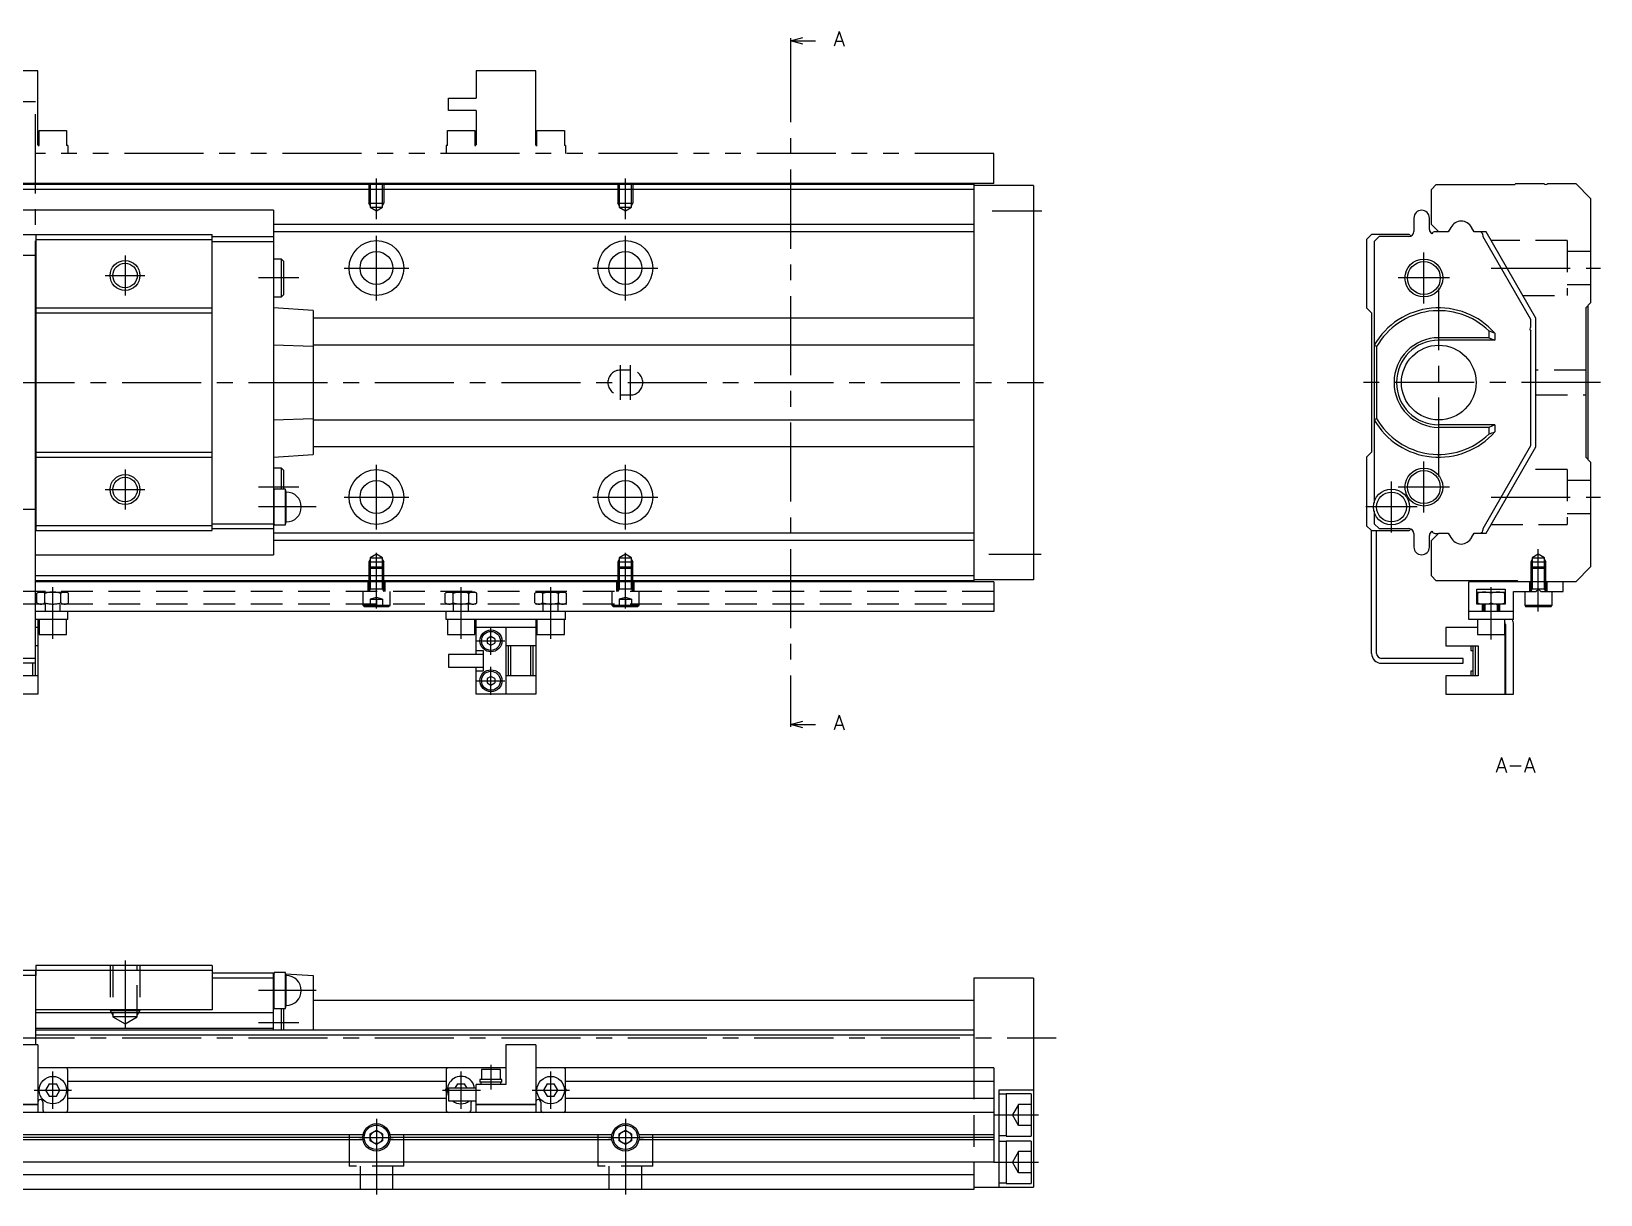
# Model space of a CAD drawing. Extents: x -4 to 699, y -8 to 243.
# Drawn here: x 384 to 699.2, y 9 to 242.7 of the extents above; entities that cross this region are included whole.
import ezdxf

# ---------------------------------------------------------------- set-up
doc = ezdxf.new("R2010")
doc.units = 0
doc.header["$LTSCALE"] = 0.5
for name, pattern in [('CENTER', [50.8, 31.75, -6.35, 6.35, -6.35]), ('DASHED', [19.05, 12.7, -6.35]), ('PHANTOM', [63.5, 31.75, -6.35, 6.35, -6.35, 6.35, -6.35])]:
    doc.linetypes.add(name, pattern=pattern)
for name, color, linetype in [('MSM_CENTER', 1, 'CENTER'), ('MSM_CONTINUOUS', 7, 'CONTINUOUS'), ('MSM_DASHED', 4, 'DASHED'), ('MSM_IMAGINARY', 6, 'PHANTOM'), ('MSM_NARROW', 5, 'CONTINUOUS'), ('MSM_PART_NUMBER', 7, 'CONTINUOUS')]:
    doc.layers.add(name, color=color, linetype=linetype)
doc.styles.get("Standard").update_dxf_attribs({"font": 'txt.shx', "height": 3, "bigfont": 'bigfont.shx'})

msp = doc.modelspace()

# ---------------------------------------------------------------- linework, layer by layer
at = {"layer": 'MSM_CENTER'}
for p, q in [((536.46, 240.28), (536.46, 103.96)), ((453.3, 204.91), (453.3, 213.12)), ((503.3, 204.91), (503.3, 213.12)), ((576.98, 206.62), (586.92, 206.62)), ((453.3, 188.62), (453.3, 201.62)), ((503.3, 188.62), (503.3, 201.62)), ((402.8, 197.62), (402.8, 189.62)), ((663.69, 188), (663.69, 198.25)), ((398.8, 193.62), (406.8, 193.62)), ((437.7, 193.12), (429.6, 193.12)), ((446.8, 195.12), (459.8, 195.12)), ((496.8, 195.12), (509.8, 195.12)), ((668.82, 193.12), (658.56, 193.12)), ((677.22, 195.12), (699.19, 195.12)), ((666.69, 153.22), (666.69, 191.02)), ((502.3, 168.62), (502.3, 175.62)), ((504.3, 168.62), (504.3, 175.62)), ((-4.2, 172.12), (587.3, 172.12)), ((699.19, 172.12), (651.19, 172.12)), ((402.8, 154.62), (402.8, 146.62)), ((453.3, 142.62), (453.3, 155.62)), ((503.3, 142.62), (503.3, 155.62)), ((663.69, 146), (663.69, 156.25)), ((657.19, 142), (657.19, 152.25)), ((398.8, 150.62), (406.8, 150.62)), ((437.7, 151.12), (429.6, 151.12)), ((446.8, 149.12), (459.8, 149.12)), ((496.8, 149.12), (509.8, 149.12)), ((668.82, 151.12), (658.56, 151.12)), ((677.22, 149.12), (699.19, 149.12)), ((441.2, 147.12), (429.6, 147.12)), ((662.32, 147.12), (652.06, 147.12)), ((453.3, 126.72), (453.3, 137.91)), ((503.3, 126.72), (503.3, 137.91)), ((576.3, 137.62), (586.8, 137.62)), ((686.68, 126.12), (686.68, 138.63)), ((388.3, 120.62), (388.3, 131.02)), ((470.3, 120.62), (470.3, 131.02)), ((488.3, 120.62), (488.3, 131.02)), ((677.19, 120.52), (677.19, 131.02)), ((476.3, 117.41), (476.3, 123.03)), ((473.49, 120.22), (479.11, 120.22)), ((476.3, 109.41), (476.3, 115.03)), ((473.49, 112.22), (479.11, 112.22)), ((402.8, 56), (402.8, 42.3)), ((441.2, 50), (429.6, 50)), ((437.7, 43.5), (429.6, 43.5)), ((-4.2, 40.5), (589.85, 40.5)), ((476.3, 35.1), (476.3, 30.1)), ((388.3, 26.25), (388.3, 33.75)), ((470.3, 26.25), (470.3, 33.75)), ((488.3, 26.25), (488.3, 33.75)), ((384.55, 30), (392.05, 30)), ((466.55, 30), (474.19, 30)), ((484.55, 30), (492.05, 30)), ((453.3, 24.25), (453.3, 9)), ((503.3, 24.25), (503.3, 9)), ((577.3, 25), (586.3, 25)), ((449.92, 20.5), (456.68, 20.5)), ((499.92, 20.5), (506.93, 20.5)), ((577.3, 15.5), (586.3, 15.5))]:
    msp.add_line(p, q, dxfattribs=at)
at = {"layer": 'MSM_CONTINUOUS'}
for p, q in [((536.46, 240.78), (538.96, 241.45)), ((536.46, 241.28), (536.46, 240.28)), ((536.46, 240.78), (541.46, 240.78)), ((538.96, 240.11), (536.46, 240.78)), ((573.3, 212.12), (183.3, 212.12)), ((573.3, 211.92), (183.3, 211.92)), ((573.3, 212.12), (573.3, 132.12)), ((585.3, 211.72), (573.3, 211.72)), ((585.3, 211.72), (585.3, 132.52)), ((665.19, 210.92), (666.19, 211.92)), ((666.19, 211.92), (681.99, 211.92)), ((681.99, 211.92), (682.19, 212.12)), ((682.19, 212.12), (687.79, 212.12)), ((688.59, 212.12), (694.19, 212.12)), ((694.19, 212.12), (697.19, 209.12)), ((573.3, 210.92), (183.3, 210.92)), ((665.19, 203.87), (665.19, 210.92)), ((697.19, 209.12), (697.19, 188.12)), ((432.6, 206.72), (327, 206.72)), ((432.6, 206.72), (432.6, 137.52)), ((661.69, 205.17), (661.69, 202.47)), ((664.79, 202.87), (664.79, 205.17)), ((339.3, 201.88), (420.3, 201.88)), ((384.9, 201.88), (384.9, 142.38)), ((420.3, 142.38), (420.3, 201.88)), ((573.3, 203.87), (432.6, 203.87)), ((573.3, 202.37), (432.6, 202.37)), ((653.19, 201.87), (652.19, 200.87)), ((660.57, 201.87), (653.19, 201.87)), ((666.69, 202.37), (665.19, 203.87)), ((666.64, 202.42), (665.99, 202.42)), ((668.58, 202.37), (666.69, 202.37)), ((669.09, 203.27), (668.58, 202.37)), ((673.8, 202.37), (673.29, 203.27)), ((676.19, 202.37), (673.8, 202.37)), ((686.19, 185.05), (676.19, 202.37)), ((384.9, 200.88), (420.3, 200.88)), ((420.3, 201.47), (432.6, 201.47)), ((420.3, 200.47), (432.6, 200.47)), ((652.19, 200.87), (652.19, 187.12)), ((654.69, 201.47), (653.69, 200.47)), ((653.69, 200.47), (653.69, 147.97)), ((660.69, 201.47), (654.69, 201.47)), ((675.58, 201.42), (675.58, 201.62)), ((685.19, 184.79), (675.58, 201.42)), ((384.8, 197.62), (374.8, 197.62)), ((384.8, 113.22), (384.8, 197.62)), ((434.2, 196.92), (432.6, 196.92)), ((434.7, 196.42), (434.2, 196.92)), ((434.2, 189.32), (434.2, 196.92)), ((434.7, 189.82), (434.7, 196.42)), ((432.6, 189.32), (434.2, 189.32)), ((434.2, 189.32), (434.7, 189.82)), ((384.9, 187.13), (420.3, 187.13)), ((384.9, 186.13), (420.3, 186.13)), ((440.6, 186.57), (432.6, 187.12)), ((440.6, 186.57), (440.6, 157.68)), ((652.19, 187.12), (653.19, 186.12)), ((653.19, 186.12), (653.19, 158.12)), ((697.19, 188.12), (696.19, 187.12)), ((696.19, 187.12), (696.19, 157.12)), ((696.69, 156.62), (696.69, 187.62)), ((573.3, 185.05), (440.6, 185.05)), ((685.19, 183.27), (685.19, 184.79)), ((686.19, 159.2), (686.19, 185.05)), ((676.75, 181.12), (666.69, 181.12)), ((677.97, 180.62), (666.69, 180.62)), ((676.75, 182.49), (676.75, 181.12)), ((676.75, 181.12), (677.97, 180.62)), ((677.97, 182.01), (677.97, 180.62)), ((685.19, 159.46), (685.19, 182.47)), ((440.6, 179.36), (432.6, 179.61)), ((573.3, 179.62), (440.6, 179.62)), ((654.19, 179.36), (653.69, 179.61)), ((654.19, 179.36), (654.19, 164.89)), ((432.6, 164.64), (440.6, 164.89)), ((440.6, 164.62), (573.3, 164.62)), ((653.69, 164.64), (654.19, 164.89)), ((677.97, 163.62), (666.69, 163.62)), ((676.75, 163.12), (666.69, 163.12)), ((677.97, 163.62), (676.75, 163.12)), ((676.75, 163.12), (676.75, 161.76)), ((677.97, 163.62), (677.97, 162.24)), ((384.9, 158.13), (420.3, 158.13)), ((432.6, 157.12), (440.6, 157.68)), ((573.3, 159.2), (440.6, 159.2)), ((653.19, 158.12), (652.19, 157.12)), ((675.58, 142.82), (685.19, 159.46)), ((676.19, 141.87), (686.19, 159.2)), ((384.9, 157.13), (420.3, 157.13)), ((434.2, 154.92), (432.6, 154.92)), ((434.7, 154.42), (434.2, 154.92)), ((434.2, 150.72), (434.2, 154.92)), ((652.19, 157.12), (652.19, 143.37)), ((696.19, 157.12), (697.19, 156.12)), ((697.19, 156.12), (697.19, 135.12)), ((434.7, 150.72), (434.7, 154.42)), ((432.76, 150.72), (432.6, 150.12)), ((432.76, 143.52), (432.76, 150.72)), ((435.04, 150.72), (432.76, 150.72)), ((435.04, 143.52), (435.04, 150.72)), ((435.2, 150.12), (435.04, 150.72)), ((435.2, 144.12), (435.2, 150.12)), ((653.69, 146.28), (653.69, 143.77)), ((384.8, 142.38), (420.3, 142.38)), ((384.9, 143.38), (420.3, 143.38)), ((420.3, 143.77), (432.6, 143.77)), ((420.3, 142.77), (432.6, 142.77)), ((432.6, 144.12), (432.76, 143.52)), ((573.3, 141.87), (432.6, 141.87)), ((432.76, 143.52), (435.04, 143.52)), ((435.04, 143.52), (435.2, 144.12)), ((652.19, 143.37), (653.19, 142.37)), ((653.19, 117.72), (653.19, 142.37)), ((653.19, 142.37), (660.57, 142.37)), ((653.69, 143.77), (654.69, 142.77)), ((654.19, 117.72), (654.19, 142.37)), ((654.69, 142.77), (660.69, 142.77)), ((665.19, 140.37), (666.69, 141.87)), ((666.69, 141.87), (668.58, 141.87)), ((668.58, 141.87), (669.09, 140.98)), ((673.29, 140.98), (673.8, 141.87)), ((673.8, 141.87), (676.19, 141.87)), ((675.58, 142.62), (675.58, 142.82)), ((573.3, 140.37), (432.6, 140.37)), ((661.69, 141.77), (661.69, 139.07)), ((664.79, 139.07), (664.79, 141.37)), ((665.19, 133.32), (665.19, 140.37)), ((665.99, 141.82), (666.64, 141.82)), ((384.8, 137.52), (432.6, 137.52)), ((573.3, 133.32), (384.8, 133.32)), ((585.3, 132.52), (573.3, 132.52)), ((666.19, 132.32), (665.19, 133.32)), ((697.19, 135.12), (694.19, 132.12)), ((573.3, 132.32), (384.8, 132.32)), ((577.3, 132.12), (384.8, 132.12)), ((577.3, 132.12), (577.3, 126.12)), ((682.49, 132.32), (666.19, 132.32)), ((672.69, 124.52), (672.69, 132.12)), ((694.19, 132.12), (672.69, 132.12)), ((674.34, 130.62), (680.04, 130.62)), ((674.34, 127.62), (674.34, 130.62)), ((674.44, 130.02), (679.94, 130.02)), ((674.44, 130.02), (674.44, 127.62)), ((677.19, 127.87), (677.19, 129.78)), ((679.94, 127.62), (679.94, 130.02)), ((680.04, 130.62), (680.04, 127.62)), ((681.69, 124.52), (681.69, 130.12)), ((681.69, 130.12), (686.19, 130.12)), ((682.69, 132.12), (682.49, 132.32)), ((683.94, 130.12), (683.94, 127.42)), ((686.19, 130.12), (686.69, 130.62)), ((686.69, 130.62), (687.19, 130.12)), ((687.19, 130.12), (691.69, 130.12)), ((689.44, 127.42), (689.44, 130.12)), ((691.69, 130.12), (691.69, 132.12)), ((577.3, 126.12), (384.8, 126.12)), ((391.3, 124.52), (391.3, 126.12)), ((467.3, 124.52), (467.3, 126.12)), ((491.3, 124.52), (491.3, 126.12)), ((681.69, 126.12), (672.69, 126.12)), ((680.04, 127.62), (674.34, 127.62)), ((675.49, 126.12), (675.49, 127.62)), ((675.69, 127.62), (675.69, 126.12)), ((678.69, 126.12), (678.69, 127.62)), ((678.89, 127.62), (678.89, 126.12)), ((683.94, 127.42), (689.44, 127.42)), ((683.94, 127.42), (684.11, 127.12)), ((684.11, 127.12), (689.27, 127.12)), ((689.27, 127.12), (689.44, 127.42)), ((391.3, 124.52), (384.8, 124.52)), ((385.3, 124.39), (385.3, 109.52)), ((385.55, 124.52), (385.55, 121.52)), ((391.05, 121.52), (391.05, 124.52)), ((491.3, 124.52), (467.3, 124.52)), ((467.55, 124.52), (467.55, 121.52)), ((473.05, 121.52), (473.05, 124.52)), ((473.3, 117.47), (473.3, 124.39)), ((485.3, 124.39), (485.3, 109.52)), ((485.55, 124.52), (485.55, 121.52)), ((491.05, 121.52), (491.05, 124.52)), ((681.69, 124.52), (672.69, 124.52)), ((674.44, 124.52), (674.44, 121.52)), ((679.94, 121.52), (679.94, 124.52)), ((680.09, 123.52), (680.09, 109.52)), ((681.69, 109.52), (681.69, 123.52)), ((385.3, 122.92), (384.8, 122.92)), ((385.55, 121.52), (391.05, 121.52)), ((467.55, 121.52), (473.05, 121.52)), ((485.3, 122.92), (473.3, 122.92)), ((476.3, 121.09), (475.55, 120.66)), ((475.55, 120.66), (475.55, 119.79)), ((475.55, 119.79), (476.3, 119.36)), ((477.05, 120.66), (476.3, 121.09)), ((476.3, 119.36), (477.05, 119.79)), ((477.05, 120.66), (477.05, 119.79)), ((479.3, 122.92), (479.3, 109.52)), ((485.55, 121.52), (491.05, 121.52)), ((674.44, 122.92), (668.09, 122.92)), ((668.09, 122.92), (668.09, 119.22)), ((674.44, 121.52), (679.94, 121.52)), ((680.04, 122.92), (679.94, 122.92)), ((680.04, 109.52), (680.04, 122.92)), ((680.04, 122.87), (680.09, 122.87)), ((385.3, 119.22), (384.8, 119.22)), ((467.8, 117.47), (467.8, 114.97)), ((474.8, 117.47), (467.8, 117.47)), ((474.8, 118.22), (473.3, 118.22)), ((474.8, 114.22), (474.8, 118.22)), ((485.3, 119.22), (479.3, 119.22)), ((479.8, 113.22), (479.8, 119.22)), ((480.3, 113.22), (480.3, 119.22)), ((484.3, 113.22), (484.3, 119.22)), ((484.8, 113.22), (484.8, 119.22)), ((671.59, 116.72), (655.19, 116.72)), ((668.09, 119.22), (674.59, 119.22)), ((671.59, 115.72), (671.59, 116.72)), ((673.09, 119.22), (673.09, 118.32)), ((673.09, 118.32), (673.59, 118.32)), ((673.59, 113.22), (673.59, 119.22)), ((674.09, 113.22), (674.09, 119.22)), ((674.59, 119.22), (674.59, 113.22)), ((384.8, 115.72), (374.8, 115.72)), ((384.3, 113.22), (384.3, 115.72)), ((467.8, 114.97), (474.8, 114.97)), ((473.3, 109.52), (473.3, 114.97)), ((473.3, 114.22), (474.8, 114.22)), ((655.19, 115.72), (671.59, 115.72)), ((673.09, 114.12), (673.09, 113.22)), ((673.59, 114.12), (673.09, 114.12)), ((385.3, 113.22), (379.3, 113.22)), ((476.3, 113.09), (475.55, 112.66)), ((475.55, 112.66), (475.55, 111.79)), ((475.55, 111.79), (476.3, 111.36)), ((477.05, 112.66), (476.3, 113.09)), ((476.3, 111.36), (477.05, 111.79)), ((477.05, 112.66), (477.05, 111.79)), ((485.3, 113.22), (479.3, 113.22)), ((668.09, 113.22), (668.09, 109.52)), ((674.59, 113.22), (668.09, 113.22)), ((385.3, 109.52), (373.3, 109.52)), ((485.3, 109.52), (473.3, 109.52)), ((668.09, 109.52), (680.04, 109.52)), ((680.04, 109.57), (680.09, 109.57)), ((680.09, 109.52), (681.69, 109.52)), ((536.46, 103.46), (538.96, 104.13)), ((536.46, 103.96), (536.46, 102.96)), ((536.46, 103.46), (541.46, 103.46)), ((538.96, 102.79), (536.46, 103.46)), ((384.8, 54), (374.8, 54)), ((384.8, 54), (384.8, 39.1)), ((384.9, 55), (384.9, 53)), ((420.3, 55), (384.9, 55)), ((420.3, 54), (384.9, 54)), ((420.3, 55), (420.3, 46.15)), ((432.76, 53.6), (432.6, 53)), ((432.76, 46.4), (432.76, 53.6)), ((435.04, 53.6), (432.76, 53.6)), ((435.2, 53), (435.04, 53.6)), ((435.04, 46.4), (435.04, 53.6)), ((384.8, 53), (384.9, 53)), ((432.6, 53.5), (420.3, 53.5)), ((432.6, 52.5), (420.3, 52.5)), ((432.6, 53.5), (432.73, 53.49)), ((432.6, 42), (432.6, 53.5)), ((435.11, 53.34), (440.6, 53)), ((435.2, 47), (435.2, 53)), ((440.6, 53), (440.6, 42)), ((585.3, 52.5), (573.3, 52.5)), ((573.3, 52.5), (573.3, 34.5)), ((585.3, 52.5), (585.3, 10.5)), ((573.3, 48), (440.6, 48)), ((420.3, 46.15), (384.8, 46.15)), ((432.6, 45.5), (384.8, 45.5)), ((432.6, 47), (432.76, 46.4)), ((432.76, 46.4), (435.04, 46.4)), ((434.2, 42), (434.2, 46.4)), ((434.7, 42), (434.7, 46.4)), ((435.04, 46.4), (435.2, 47)), ((432.6, 42.4), (384.8, 42.4)), ((573.3, 42), (384.8, 42)), ((573.3, 41), (384.8, 41)), ((385.3, 39.1), (379.3, 39.1)), ((385.3, 39.1), (385.3, 25.5)), ((485.3, 39.1), (479.3, 39.1)), ((479.3, 39.1), (479.3, 31.1)), ((485.3, 39.1), (485.3, 25.5)), ((479.3, 34.5), (385.3, 34.5)), ((391.3, 26), (391.3, 34)), ((467.3, 31.7), (391.3, 31.7)), ((467.3, 34), (467.3, 26)), ((474.1, 32.1), (474.1, 31.6)), ((478.5, 32.1), (474.1, 32.1)), ((478.5, 31.6), (474.1, 31.6)), ((474.3, 31.6), (474.3, 31.1)), ((474.4, 34.1), (474.4, 32.1)), ((478.2, 34.1), (474.4, 34.1)), ((478.2, 32.1), (478.2, 34.1)), ((478.3, 31.1), (478.3, 31.6)), ((478.5, 31.6), (478.5, 32.1)), ((577.3, 34.5), (485.3, 34.5)), ((491.3, 26), (491.3, 34)), ((577.3, 31.7), (491.3, 31.7)), ((577.3, 34.5), (577.3, 15.5)), ((387.58, 31.25), (386.86, 30)), ((386.86, 30), (387.58, 28.75)), ((387.58, 31.25), (389.02, 31.25)), ((387.58, 28.75), (389.02, 28.75)), ((389.74, 30), (389.02, 31.25)), ((389.02, 28.75), (389.74, 30)), ((391.48, 30), (391.3, 30.3)), ((391.3, 29.7), (391.48, 30)), ((467.3, 30.3), (467.12, 30)), ((467.12, 30), (467.3, 29.7)), ((473.3, 30.35), (467.8, 30.35)), ((467.8, 30.35), (467.8, 27.85)), ((469.58, 31.25), (469.06, 30.35)), ((469.58, 31.25), (471.02, 31.25)), ((471.54, 30.35), (471.02, 31.25)), ((479.3, 31.1), (473.3, 31.1)), ((473.3, 25.5), (473.3, 31.1)), ((487.58, 31.25), (486.86, 30)), ((486.86, 30), (487.58, 28.75)), ((487.58, 31.25), (489.02, 31.25)), ((487.58, 28.75), (489.02, 28.75)), ((489.74, 30), (489.02, 31.25)), ((489.02, 28.75), (489.74, 30)), ((491.48, 30), (491.3, 30.3)), ((491.3, 29.7), (491.48, 30)), ((585.3, 30), (578.3, 30)), ((578.3, 30), (578.3, 10.5)), ((579.8, 29.15), (578.3, 29.15)), ((584.8, 29.25), (579.8, 29.25)), ((579.8, 29.25), (579.8, 20.75)), ((584.8, 29.25), (584.8, 20.75)), ((577.3, 25.5), (179.3, 25.5)), ((373.3, 27.15), (385.3, 27.15)), ((373.3, 27.1), (385.3, 27.1)), ((385.25, 27.15), (385.25, 27.1)), ((386.3, 27.6), (386.3, 26)), ((467.3, 28.3), (391.3, 28.3)), ((467.8, 27.85), (473.3, 27.85)), ((472.3, 26), (472.3, 27.6)), ((473.3, 27.15), (485.3, 27.15)), ((473.3, 27.1), (485.3, 27.1)), ((473.35, 27.15), (473.35, 27.1)), ((485.25, 27.15), (485.25, 27.1)), ((486.3, 27.6), (486.3, 26)), ((577.3, 28.3), (491.3, 28.3)), ((450.6, 21), (356, 21)), ((450.6, 20), (356, 20)), ((450.42, 20.5), (356.18, 20.5)), ((452.05, 21.22), (453.3, 21.94)), ((452.05, 19.78), (452.05, 21.22)), ((453.3, 19.06), (452.05, 19.78)), ((453.3, 21.94), (454.55, 21.22)), ((454.55, 19.78), (453.3, 19.06)), ((454.55, 21.22), (454.55, 19.78)), ((500.6, 21), (456, 21)), ((500.6, 20), (456, 20)), ((500.42, 20.5), (456.18, 20.5)), ((502.05, 21.22), (503.3, 21.94)), ((502.05, 19.78), (502.05, 21.22)), ((503.3, 19.06), (502.05, 19.78)), ((503.3, 21.94), (504.55, 21.22)), ((504.55, 19.78), (503.3, 19.06)), ((504.55, 21.22), (504.55, 19.78)), ((577.3, 21), (506, 21)), ((577.3, 20), (506, 20)), ((577.3, 20.5), (506.18, 20.5)), ((578.3, 20.85), (579.8, 20.85)), ((579.8, 19.65), (578.3, 19.65)), ((579.8, 20.75), (584.8, 20.75)), ((584.8, 19.75), (579.8, 19.75)), ((579.8, 19.75), (579.8, 11.25)), ((584.8, 19.75), (584.8, 11.25)), ((577.3, 15.5), (179.3, 15.5)), ((573.3, 13), (183.3, 13)), ((573.3, 15.5), (573.3, 10)), ((573.3, 10), (183.3, 10)), ((573.3, 10.5), (585.3, 10.5)), ((578.3, 11.35), (579.8, 11.35)), ((579.8, 11.25), (584.8, 11.25))]:
    msp.add_line(p, q, dxfattribs=at)
for centre, radius in [((453.3, 195.12), 5.5), ((503.3, 195.12), 5.5), ((402.8, 193.62), 2.46), ((453.3, 195.12), 3.3), ((503.3, 195.12), 3.3), ((663.69, 193.12), 3.8), ((663.69, 193.12), 3.3), ((666.69, 172.12), 7.5), ((453.3, 149.12), 5.5), ((503.3, 149.12), 5.5), ((663.69, 151.12), 3.8), ((402.8, 150.62), 2.46), ((453.3, 149.12), 3.3), ((503.3, 149.12), 3.3), ((663.69, 151.12), 3.3), ((657.19, 147.12), 3.6), ((657.19, 147.12), 3), ((476.3, 120.22), 2.2), ((476.3, 120.22), 1.9), ((476.3, 112.22), 2.2), ((476.3, 112.22), 1.9), ((388.3, 30), 2.75), ((488.3, 30), 2.75), ((453.3, 20.5), 2.75), ((453.3, 20.5), 2.45), ((503.3, 20.5), 2.75), ((503.3, 20.5), 2.45), ((453.3, 20.5), 1.25), ((503.3, 20.5), 1.25)]:
    msp.add_circle(centre, radius, dxfattribs=at)
for centre, radius, start, end in [((688.19, 212.42), 0.5, 216.8699, 323.1301), ((663.24, 205.17), 1.55, 0, 180), ((660.57, 201.37), 0.5, 19.0055, 90), ((660.69, 202.47), 1, 270, 0), ((665.79, 202.87), 1, 180, 239.9081), ((665.99, 201.62), 0.8, 90, 151.2511), ((671.35, 201.97), 2.6, 93.4107, 150), ((671.04, 201.97), 2.6, 30, 86.5893), ((674.78, 201.62), 0.8, 0, 69.6359), ((666.69, 172.12), 15, 41.2361, 150.0736), ((666.69, 172.12), 14.44, 45.8486, 149.949), ((685.49, 182.87), 0.5, 126.8699, 233.1301), ((666.69, 172.12), 9, 90, 270), ((666.69, 172.12), 8.5, 90, 270), ((672.54, 169.83), 13.33, 65.9851, 71.6163), ((666.69, 172.12), 15, 209.9264, 318.7639), ((666.69, 172.12), 14.44, 210.051, 314.1514), ((672.57, 174.35), 13.26, 288.3686, 294.03), ((435.2, 147.12), 3, 270, 90), ((660.57, 142.87), 0.5, 270, 341.0726), ((660.69, 141.77), 1, 0, 90), ((665.79, 141.37), 1, 120.0919, 180), ((665.99, 142.62), 0.8, 208.7489, 270), ((674.78, 142.62), 0.8, 290.3724, 0), ((663.24, 139.07), 1.55, 180, 0), ((671.35, 142.28), 2.6, 210, 266.5893), ((671.04, 142.28), 2.6, 273.4107, 330), ((675.82, 126.05), 3.98, 69.7735, 110.2265), ((678.57, 126.05), 3.98, 69.7735, 110.2265), ((675.82, 131.6), 3.98, 249.7735, 290.2265), ((678.57, 131.6), 3.98, 249.7735, 290.2265), ((385.4, 124.4), 0.0991, 118.1849, 184.1719), ((385.54, 124.05), 0.475, 88.452, 112.8578), ((473.05, 123.99), 0.531, 67.7887, 89.707), ((473.2, 124.4), 0.0991, 355.8281, 61.8151), ((485.4, 124.4), 0.0991, 118.1849, 184.1719), ((485.54, 124.05), 0.475, 88.452, 112.8578), ((679.09, 123.52), 1, 0, 31.7883), ((679.09, 123.52), 2.6, 0, 22.6199), ((655.19, 117.72), 2, 180, 270), ((655.19, 117.72), 1, 180, 270), ((435.2, 50), 3, 270, 90), ((390.8, 34), 0.5, 0, 90), ((467.8, 34), 0.5, 90, 180), ((470.3, 30), 2.75, 7.312, 204.62), ((490.8, 34), 0.5, 0, 90), ((385.8, 27.6), 0.5, 0, 180), ((386.8, 26), 0.5, 180, 270), ((390.8, 26), 0.5, 270, 0), ((467.8, 26), 0.5, 180, 270), ((470.3, 30), 2.75, 231.4273, 308.5727), ((471.8, 26), 0.5, 270, 0), ((472.8, 27.6), 0.5, 150, 180), ((472.78, 27.59), 0.517, 4.3661, 29.8325), ((485.8, 27.6), 0.5, 0, 180), ((486.8, 26), 0.5, 180, 270), ((490.8, 26), 0.5, 270, 0)]:
    msp.add_arc(centre, radius, start, end, dxfattribs=at)
at = {"layer": 'MSM_DASHED'}
for p, q in [((451.8, 212.12), (451.8, 208.12)), ((452.07, 212.12), (452.07, 207.32)), ((454.53, 207.32), (454.53, 212.12)), ((454.8, 212.12), (454.8, 208.12)), ((501.8, 212.12), (501.8, 208.12)), ((502.07, 212.12), (502.07, 207.32)), ((504.53, 207.32), (504.53, 212.12)), ((504.8, 212.12), (504.8, 208.12)), ((451.8, 208.12), (454.8, 208.12)), ((452.07, 207.66), (451.8, 208.12)), ((454.53, 207.66), (454.8, 208.12)), ((501.8, 208.12), (504.8, 208.12)), ((502.07, 207.66), (501.8, 208.12)), ((504.53, 207.66), (504.8, 208.12)), ((452.07, 207.32), (453.3, 206.61)), ((452.07, 207.32), (454.53, 207.32)), ((453.3, 206.61), (454.53, 207.32)), ((502.07, 207.32), (503.3, 206.61)), ((502.07, 207.32), (504.53, 207.32)), ((503.3, 206.61), (504.53, 207.32)), ((692.49, 200.62), (677.2, 200.62)), ((692.49, 200.62), (692.49, 189.62)), ((697.19, 198.42), (692.49, 198.42)), ((683.55, 189.62), (692.49, 189.62)), ((692.49, 191.82), (697.19, 191.82)), ((504.3, 174.62), (502.3, 174.62)), ((696.19, 174.62), (686.19, 174.62)), ((502.3, 169.62), (504.3, 169.62)), ((686.19, 169.62), (696.19, 169.62)), ((692.49, 154.62), (683.55, 154.62)), ((692.49, 154.62), (692.49, 143.62)), ((697.19, 152.42), (692.49, 152.42)), ((692.49, 145.82), (697.19, 145.82)), ((677.2, 143.62), (692.49, 143.62)), ((452.07, 136.59), (451.8, 136.12)), ((451.8, 136.12), (451.8, 130.12)), ((451.8, 136.12), (454.8, 136.12)), ((453.3, 137.63), (452.07, 136.92)), ((452.07, 136.92), (452.07, 130.59)), ((452.07, 136.92), (454.53, 136.92)), ((454.53, 136.92), (453.3, 137.63)), ((454.53, 130.59), (454.53, 136.92)), ((454.53, 136.59), (454.8, 136.12)), ((454.8, 130.12), (454.8, 136.12)), ((502.07, 136.59), (501.8, 136.12)), ((501.8, 136.12), (501.8, 130.12)), ((501.8, 136.12), (504.8, 136.12)), ((503.3, 137.63), (502.07, 136.92)), ((502.07, 136.92), (502.07, 130.59)), ((502.07, 136.92), (504.53, 136.92)), ((504.53, 136.92), (503.3, 137.63)), ((504.53, 130.59), (504.53, 136.92)), ((504.53, 136.59), (504.8, 136.12)), ((504.8, 130.12), (504.8, 136.12)), ((685.45, 136.59), (685.18, 136.12)), ((685.18, 136.12), (688.18, 136.12)), ((685.18, 136.12), (685.18, 130.12)), ((686.68, 137.63), (685.45, 136.92)), ((685.45, 136.92), (685.45, 130.59)), ((685.45, 136.92), (687.91, 136.92)), ((687.91, 136.92), (686.68, 137.63)), ((687.91, 130.59), (687.91, 136.92)), ((687.91, 136.59), (688.18, 136.12)), ((688.18, 130.12), (688.18, 136.12)), ((452.07, 135.12), (451.8, 134.85)), ((451.8, 134.85), (454.8, 134.85)), ((452.07, 135.12), (454.53, 135.12)), ((454.8, 134.85), (454.53, 135.12)), ((502.07, 135.12), (501.8, 134.85)), ((501.8, 134.85), (504.8, 134.85)), ((502.07, 135.12), (504.53, 135.12)), ((504.8, 134.85), (504.53, 135.12)), ((685.45, 135.12), (685.18, 134.85)), ((685.18, 134.85), (688.18, 134.85)), ((685.45, 135.12), (687.91, 135.12)), ((688.18, 134.85), (687.91, 135.12)), ((577.3, 130.12), (179.3, 130.12)), ((385.55, 130.02), (385.12, 129.78)), ((385.12, 127.87), (385.12, 129.78)), ((385.55, 130.02), (391.05, 130.02)), ((386.71, 127.87), (386.71, 129.78)), ((389.89, 127.87), (389.89, 129.78)), ((391.48, 129.78), (391.05, 130.02)), ((391.48, 127.87), (391.48, 129.78)), ((450.55, 130.12), (450.55, 127.42)), ((451.55, 132.12), (451.55, 130.12)), ((454.8, 130.59), (451.8, 130.59)), ((452.07, 130.59), (451.8, 130.12)), ((454.53, 130.59), (454.8, 130.12)), ((455.05, 130.12), (455.05, 132.12)), ((456.05, 127.42), (456.05, 130.12)), ((467.55, 130.02), (467.12, 129.78)), ((467.12, 127.87), (467.12, 129.78)), ((467.55, 130.02), (473.05, 130.02)), ((468.71, 127.87), (468.71, 129.78)), ((471.89, 127.87), (471.89, 129.78)), ((473.48, 129.78), (473.05, 130.02)), ((473.48, 127.87), (473.48, 129.78)), ((485.55, 130.02), (485.12, 129.78)), ((485.12, 127.87), (485.12, 129.78)), ((485.55, 130.02), (491.05, 130.02)), ((486.71, 127.87), (486.71, 129.78)), ((489.89, 127.87), (489.89, 129.78)), ((491.48, 129.78), (491.05, 130.02)), ((491.48, 127.87), (491.48, 129.78)), ((500.55, 130.12), (500.55, 127.42)), ((501.55, 132.12), (501.55, 130.12)), ((504.8, 130.59), (501.8, 130.59)), ((502.07, 130.59), (501.8, 130.12)), ((504.53, 130.59), (504.8, 130.12)), ((505.05, 130.12), (505.05, 132.12)), ((506.05, 127.42), (506.05, 130.12)), ((684.93, 132.12), (684.93, 130.12)), ((685.18, 130.12), (685.45, 130.59)), ((688.19, 130.59), (685.19, 130.59)), ((688.18, 130.12), (687.91, 130.59)), ((688.43, 130.12), (688.43, 132.12)), ((577.3, 127.62), (179.3, 127.62)), ((385.12, 127.87), (385.55, 127.62)), ((386.8, 126.12), (386.8, 127.62)), ((389.8, 126.12), (389.8, 127.62)), ((391.05, 127.62), (391.48, 127.87)), ((450.55, 127.42), (450.85, 127.12)), ((450.55, 127.42), (456.05, 127.42)), ((450.85, 127.12), (455.75, 127.12)), ((453.3, 128.96), (452.05, 128.62)), ((452.05, 128.62), (452.05, 127.12)), ((452.05, 128.62), (454.55, 128.62)), ((454.55, 128.62), (453.3, 128.96)), ((453.3, 128.62), (453.3, 127.12)), ((454.55, 128.62), (454.55, 127.12)), ((455.75, 127.12), (456.05, 127.42)), ((467.12, 127.87), (467.55, 127.62)), ((468.8, 126.12), (468.8, 127.62)), ((471.8, 126.12), (471.8, 127.62)), ((473.05, 127.62), (473.48, 127.87)), ((485.12, 127.87), (485.55, 127.62)), ((486.8, 126.12), (486.8, 127.62)), ((489.8, 126.12), (489.8, 127.62)), ((491.05, 127.62), (491.48, 127.87)), ((500.55, 127.42), (500.85, 127.12)), ((500.55, 127.42), (506.05, 127.42)), ((500.85, 127.12), (505.75, 127.12)), ((503.3, 128.96), (502.05, 128.62)), ((502.05, 128.62), (502.05, 127.12)), ((502.05, 128.62), (504.55, 128.62)), ((504.55, 128.62), (503.3, 128.96)), ((503.3, 128.62), (503.3, 127.12)), ((504.55, 128.62), (504.55, 127.12)), ((505.75, 127.12), (506.05, 127.42)), ((384.8, 116.72), (374.8, 116.72)), ((399.8, 55), (399.8, 46)), ((400.34, 55), (400.34, 44.72)), ((405.26, 44.72), (405.26, 55)), ((405.8, 55), (405.8, 46)), ((384.8, 53), (374.8, 53)), ((399.8, 46), (405.8, 46)), ((399.8, 46), (400.34, 45.06)), ((400.34, 44.72), (402.8, 43.3)), ((405.26, 44.72), (400.34, 44.72)), ((402.8, 43.3), (405.26, 44.72)), ((405.8, 46), (405.26, 45.06)), ((573.3, 34.5), (573.3, 15.5)), ((582.3, 27.13), (581.07, 25)), ((584.8, 27.13), (582.3, 27.13)), ((582.3, 22.88), (582.3, 27.13)), ((582.3, 22.88), (581.07, 25)), ((582.3, 25), (584.8, 25)), ((584.8, 22.88), (582.3, 22.88)), ((447.8, 21), (447.8, 14.7)), ((458.8, 14.7), (458.8, 21)), ((497.8, 21), (497.8, 14.7)), ((508.8, 14.7), (508.8, 21)), ((582.3, 17.63), (581.07, 15.5)), ((582.3, 13.38), (582.3, 17.63)), ((584.8, 17.63), (582.3, 17.63)), ((458.8, 14.7), (447.8, 14.7)), ((450, 14.7), (450, 10)), ((456.6, 10), (456.6, 14.7)), ((508.8, 14.7), (497.8, 14.7)), ((500, 14.7), (500, 10)), ((506.6, 10), (506.6, 14.7)), ((582.3, 13.38), (581.07, 15.5)), ((582.3, 15.5), (584.8, 15.5)), ((584.8, 13.38), (582.3, 13.38))]:
    msp.add_line(p, q, dxfattribs=at)
for centre, radius, start, end in [((502.3, 172.12), 2.5, 90, 270), ((504.3, 172.12), 2.5, 270, 90), ((385.92, 128.62), 1.41, 55.6665, 115.6665), ((388.3, 124.77), 5.25, 72.412, 107.588), ((390.68, 128.62), 1.41, 64.3335, 124.3335), ((467.92, 128.62), 1.41, 55.6665, 115.6665), ((470.3, 124.77), 5.25, 72.412, 107.588), ((472.68, 128.62), 1.41, 64.3335, 124.3335), ((485.92, 128.62), 1.41, 55.6665, 115.6665), ((488.3, 124.77), 5.25, 72.412, 107.588), ((490.68, 128.62), 1.41, 64.3335, 124.3335), ((385.92, 129.03), 1.41, 244.3335, 304.3335), ((388.3, 132.88), 5.25, 252.412, 287.588), ((390.68, 129.03), 1.41, 235.6665, 295.6665), ((467.92, 129.03), 1.41, 244.3335, 304.3335), ((470.3, 132.88), 5.25, 252.412, 287.588), ((472.68, 129.03), 1.41, 235.6665, 295.6665), ((485.92, 129.03), 1.41, 244.3335, 304.3335), ((488.3, 132.88), 5.25, 252.412, 287.588), ((490.68, 129.03), 1.41, 235.6665, 295.6665)]:
    msp.add_arc(centre, radius, start, end, dxfattribs=at)
at = {"layer": 'MSM_IMAGINARY'}
for p, q in [((385.3, 234.72), (373.3, 234.72)), ((385.3, 219.86), (385.3, 234.73)), ((473.3, 234.72), (473.3, 229.27)), ((485.3, 234.72), (473.3, 234.72)), ((485.3, 219.86), (485.3, 234.72)), ((384.8, 228.52), (374.8, 228.52)), ((384.8, 146.62), (384.8, 228.52)), ((467.8, 226.77), (467.8, 229.27)), ((467.8, 229.27), (473.3, 229.27)), ((473.3, 226.77), (467.8, 226.77)), ((473.3, 226.77), (473.3, 219.86)), ((385.55, 222.73), (391.05, 222.72)), ((385.55, 219.73), (385.55, 222.73)), ((391.05, 222.72), (391.05, 219.72)), ((467.55, 222.72), (473.05, 222.72)), ((467.55, 219.72), (467.55, 222.72)), ((473.05, 222.72), (473.05, 219.72)), ((485.55, 222.72), (491.05, 222.72)), ((485.55, 219.72), (485.55, 222.72)), ((491.05, 222.72), (491.05, 219.72)), ((577.3, 218.12), (384.8, 218.12)), ((391.3, 219.72), (391.05, 219.72)), ((391.3, 219.72), (391.3, 218.12)), ((467.3, 219.72), (467.3, 218.12)), ((467.55, 219.72), (467.3, 219.72)), ((491.3, 219.72), (491.05, 219.72)), ((491.3, 219.72), (491.3, 218.12)), ((577.3, 212.12), (577.3, 218.12)), ((577.3, 212.12), (573.3, 212.12)), ((384.8, 146.62), (374.8, 146.62))]:
    msp.add_line(p, q, dxfattribs=at)
for centre, radius, start, end in [((385.4, 219.85), 0.0991, 175.8281, 241.8151), ((385.54, 220.2), 0.475, 247.1422, 271.548), ((473.06, 220.17), 0.446, 268.5891, 296.1982), ((473.2, 219.85), 0.0994, 304.8828, 3.9024), ((485.4, 219.85), 0.0991, 175.8281, 241.8151), ((485.54, 220.2), 0.475, 247.1422, 271.548)]:
    msp.add_arc(centre, radius, start, end, dxfattribs=at)
at = {"layer": 'MSM_NARROW'}
for p, q in [((675.96, 127.62), (675.96, 126.12)), ((678.42, 127.62), (678.42, 126.12))]:
    msp.add_line(p, q, dxfattribs=at)
for centre in [(402.8, 193.62), (402.8, 150.62)]:
    msp.add_circle(centre, 3, dxfattribs=at)

# ---------------------------------------------------------------- texts
at = {"layer": 'MSM_PART_NUMBER'}
for s, p in [('A', (545.08, 239.66)), ('A', (545.08, 102.33)), ('A-A', (678.11, 93.81))]:
    msp.add_text(s, height=3, dxfattribs=at).set_placement(p)

doc.saveas('drawing.dxf')
